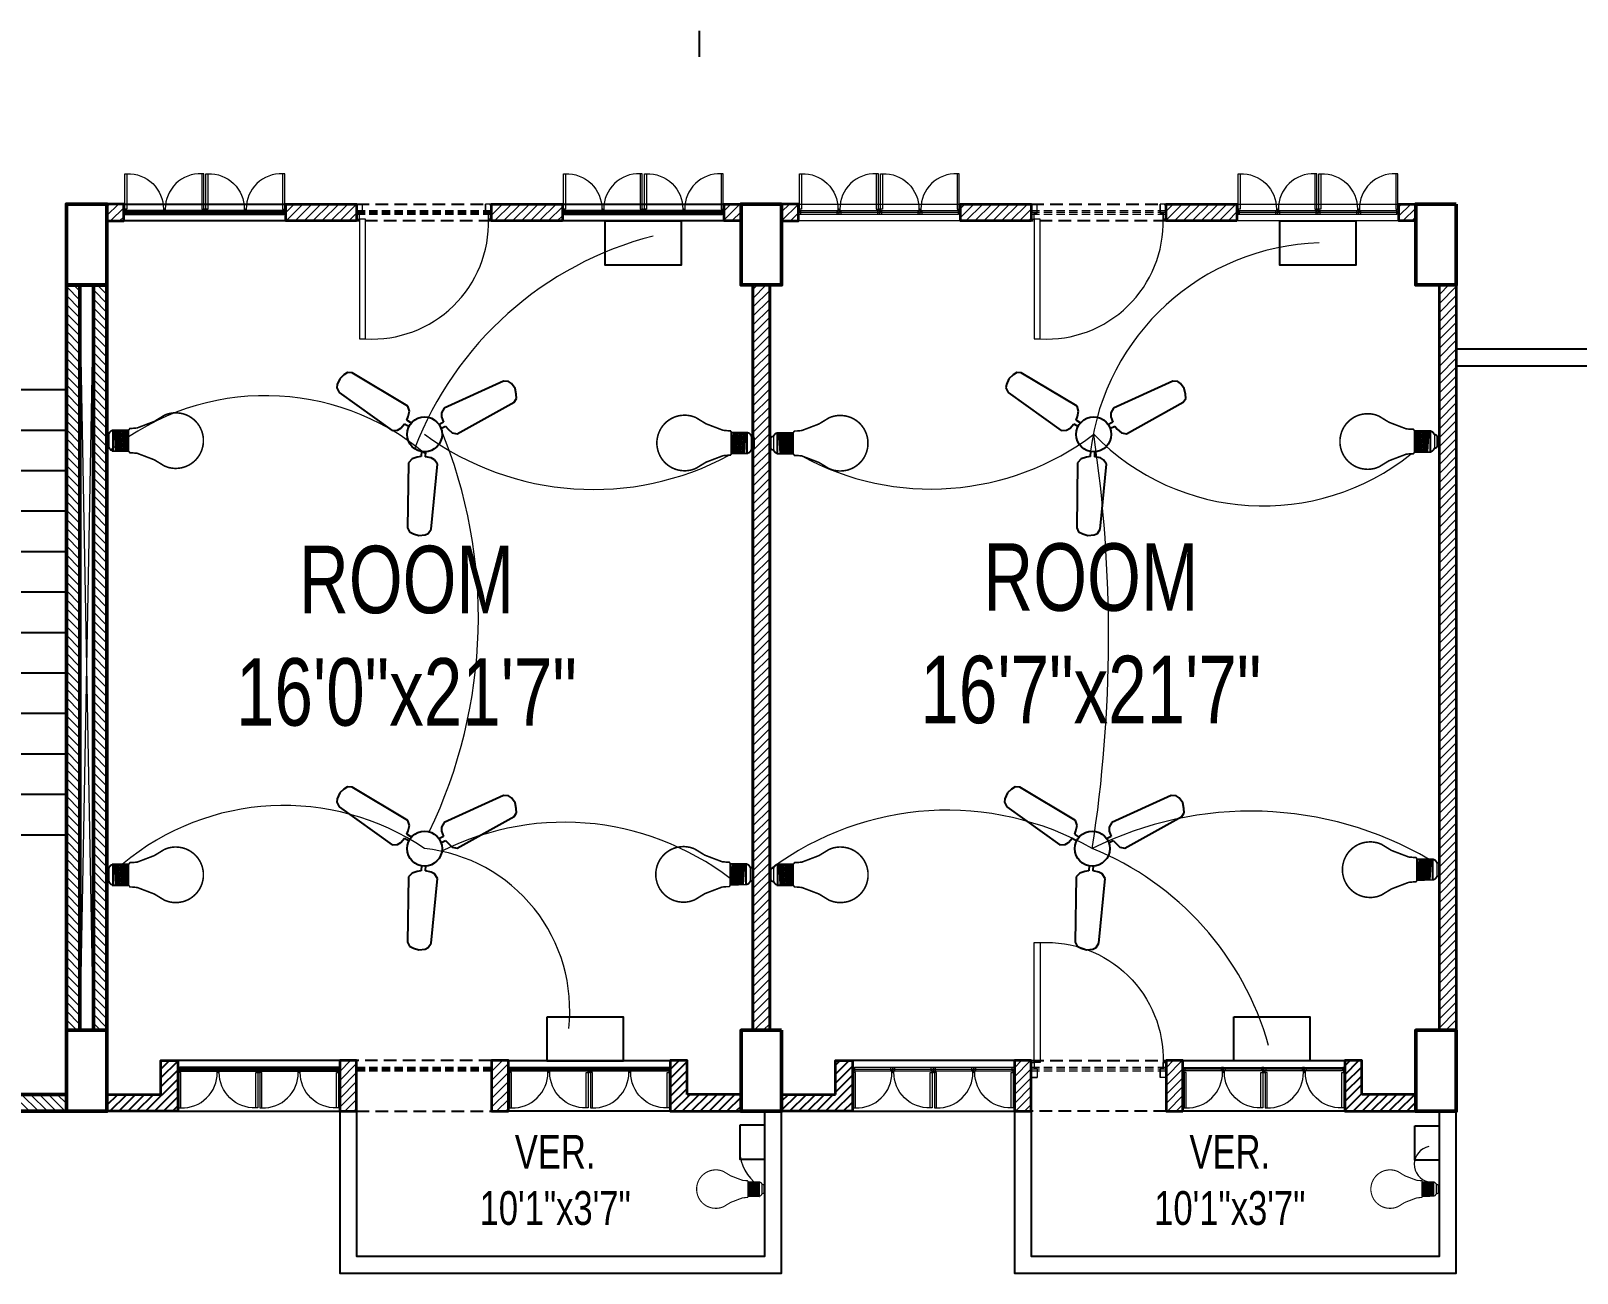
# Model space of a CAD drawing. Header units: inches. Extents: x -20263 to 10253, y -4567 to 3195.
# Drawn here: x -3062.3 to -2604, y -1564.6 to -1196.3 of the extents above; entities that cross this region are included whole.
import ezdxf

# ---------------------------------------------------------------- set-up
doc = ezdxf.new("R2010")
doc.units = ezdxf.units.IN
doc.header["$MEASUREMENT"] = 0
doc.linetypes.add('DASHED2', pattern=[0.375, 0.25, -0.125])
for name, color, linetype, lineweight in [('A-TEXT', 7, 'Continuous', 5), ('ar-DOOR-WOOD', 44, 'Continuous', 0), ('e conduit 2', 210, 'Continuous', 5), ('illustr-TOILET FIXTURE', 171, 'Continuous', 0), ('Main Wall', 250, 'Continuous', 13), ('window', 160, 'Continuous', 9)]:
    doc.layers.add(name, color=color, linetype=linetype, lineweight=lineweight)
doc.layers.add('BOX', color=7, linetype='Continuous')
doc.layers.add('hatch brick', color=32, linetype='Continuous', lineweight=0, transparency=0.4)
doc.styles.add('SIMPLE', font='romantic.ttf')
pattern_1 = [(45, (-57374.9361, -20204.5509), (-1.325825215, 1.325825215), [])]
pattern_2 = [(45, (-57443.9361, -20206.5509), (-1.325825215, 1.325825215), [])]
pattern_3 = [(45, (-57458.4361, -20206.5509), (-1.325825215, 1.325825215), [])]
pattern_4 = [(45, (-57442.7249, -20206.5509), (-1.325825215, 1.325825215), [])]
pattern_5 = [(45, (-57448.9361, -20458.5509), (-1.325825215, 1.325825215), [])]
pattern_6 = [(45, (-57329.9361, -20204.5509), (-1.325825215, 1.325825215), [])]

# ---------------------------------------------------------------- blocks, each defined once
blk = doc.blocks.new('DOOR_45')
at = {"layer": 'ar-DOOR-WOOD'}
for p, q in [((-11008.75, 15426.44), (-11008.75, 15424.44)), ((-10968.75, 15426.44), (-11008.75, 15426.44)), ((-11008.75, 15424.44), (-10968.75, 15424.44)), ((-10968.75, 15427.44), (-10963.75, 15427.44)), ((-10968.75, 15427.44), (-10968.75, 15426.44)), ((-10968.75, 15424.44), (-10968.75, 15426.44)), ((-10968.75, 15426.44), (-10966.75, 15426.44)), ((-10966.75, 15426.44), (-10966.75, 15425.44)), ((-10966.75, 15425.44), (-10963.75, 15425.44)), ((-10963.75, 15427.44), (-10963.75, 15425.44)), ((-10968.75, 15382.44), (-10968.75, 15383.44)), ((-10968.75, 15383.44), (-10966.75, 15383.44)), ((-10966.75, 15384.44), (-10963.75, 15384.44)), ((-10966.75, 15383.44), (-10966.75, 15384.44)), ((-10963.75, 15382.44), (-10963.75, 15384.44)), ((-10968.75, 15382.44), (-10963.75, 15382.44))]:
    blk.add_line(p, q, dxfattribs=at)
for points in [[(-10968.75, 15426.44), (-11008.75, 15426.44), (-11008.75, 15424.44), (-10968.75, 15424.44)], [(-10963.75, 15427.44), (-10968.75, 15427.44), (-10968.75, 15426.44), (-10966.75, 15426.44), (-10966.75, 15425.44), (-10963.75, 15425.44)], [(-10968.75, 15383.44), (-10968.75, 15382.44), (-10963.75, 15382.44), (-10963.75, 15384.44), (-10966.75, 15384.44), (-10966.75, 15383.44)]]:
    blk.add_lwpolyline(points, close=True, dxfattribs=at)
blk.add_arc((-10969.89, 15422.35), 38.92, 176.9083, 271.677, dxfattribs=at)
blk = doc.blocks.new('T-FIX-027')
at = {"layer": 'illustr-TOILET FIXTURE'}
for p, q in [((-11843.84, 14568.89), (-11843.84, 14557.43)), ((-11843.84, 14568.89), (-11843.84, 14557.43)), ((-11843.84, 14568.89), (-11819.84, 14568.89)), ((-11843.84, 14568.89), (-11819.84, 14568.89)), ((-11819.84, 14568.89), (-11819.84, 14557.43)), ((-11819.84, 14568.89), (-11819.84, 14557.43))]:
    blk.add_line(p, q, dxfattribs=at)
for centre, radius in [((-11831.91, 14568.32), 0.508), ((-11831.91, 14568.32), 0.508), ((-11831.91, 14563.34), 0.762), ((-11831.91, 14563.34), 0.762)]:
    blk.add_circle(centre, radius, dxfattribs=at)
blk.add_ellipse((-11831.84, 14559.64), major_axis=(-10.93, 0), ratio=0.480383, dxfattribs=at)
blk.add_ellipse((-11831.84, 14559.64), major_axis=(-10.93, 0), ratio=0.480383, dxfattribs=at)
blk.add_ellipse((-11831.84, 14558.89), major_axis=(-12.37, 0), ratio=0.48498, start_param=6.528919, end_param=9.179045, dxfattribs=at)
blk.add_ellipse((-11831.84, 14558.89), major_axis=(-12.37, 0), ratio=0.48498, start_param=6.528919, end_param=9.179045, dxfattribs=at)
blk = doc.blocks.new('stair final')
for points in [[(82, 124), (82, -90), (-70, -90), (-70, 124)], [(-37.5, 124), (-37.5, -49), (49.5, -49), (49.5, 122.75)], [(17, 100), (49.5, 124), (82, 100)], [(24.2, 100), (49.5, 124)], [(49.5, 124), (75, 100)], [(82, -8), (82, -90)]]:
    blk.add_lwpolyline(points)
blk.add_lwpolyline([(-5, 126), (17, 126), (17, -10), (-5, -10)], close=True)
blk.add_circle((-37.5, 124), 2.49)
at = {"layer": 'BOX', "ltscale": 2000}
for p, q in [((-5, 124), (-70, 124)), ((-5, 112), (-70, 112)), ((-5, 100), (-70, 100)), ((-5, 88), (-70, 88)), ((-5, 76), (-70, 76)), ((-5, 64), (-70, 64)), ((-5, 52), (-70, 52)), ((-5, 40), (-70, 40)), ((-5, 28), (-70, 28)), ((-5, 16), (-70, 16)), ((-5, 4), (-70, 4)), ((-5, -8), (-70, -8)), ((0, -8), (-3, -8)), ((15, -8), (12, -8))]:
    blk.add_line(p, q, dxfattribs=at)
at = {"layer": 'BOX', "linetype": 'DASHED2', "ltscale": 20}
for p, q in [((82, 124), (17, 124)), ((82, 112), (17, 112)), ((82, 100), (17, 100)), ((82, 88), (17, 88)), ((82, 76), (17, 76)), ((82, 64), (17, 64)), ((82, 52), (17, 52)), ((82, 40), (17, 40)), ((82, 28), (17, 28)), ((82, 16), (17, 16)), ((82, 4), (17, 4)), ((82, -8), (17, -8))]:
    blk.add_line(p, q, dxfattribs=at)
at = {"layer": 'BOX', "ltscale": 2000}
for points in [[(17, 124), (17, -10), (-5, -10), (-5, 124)], [(-3, 124), (15, 124)]]:
    blk.add_lwpolyline(points, dxfattribs=at)
blk.add_lwpolyline([(15, 124), (15, -8), (-3, -8), (-3, 124)], close=True, dxfattribs=at)
blk = doc.blocks.new('wc')
at = {"linetype": 'Continuous'}
for p, q in [((17795.02, 10409.39), (17795.02, 10412.39)), ((17796.16, 10413.89), (17808.33, 10413.89)), ((17809.55, 10412.39), (17809.55, 10409.39)), ((17808.24, 10407.89), (17796.16, 10407.89)), ((17806.43, 10407.89), (17798.79, 10407.89)), ((17795.14, 10404.89), (17795.14, 10395.33)), ((17809.43, 10395.33), (17809.43, 10404.89)), ((17802.29, 10388.83), (17802.29, 10388.83))]:
    blk.add_line(p, q, dxfattribs=at)
for centre, radius, start, end in [((17796.22, 10412.67), 1.22, 92.839, 193.0763), ((17808.28, 10412.6), 1.29, 350.3937, 88.0376), ((17796.22, 10409.11), 1.22, 166.9235, 267.161), ((17798.7, 10404.28), 3.61, 88.6213, 170.3077), ((17806.43, 10404.89), 3, 0, 90), ((17808.21, 10409.24), 1.35, 271.2066, 6.2687), ((17802.2, 10395.91), 7.08, 184.6705, 270.7333), ((17802.38, 10395.91), 7.08, 269.2667, 355.3295)]:
    blk.add_arc(centre, radius, start, end, dxfattribs=at)
blk = doc.blocks.new('nap')
at = {"linetype": 'Continuous'}
for p, q in [((17810.88, 10410.98), (17810.88, 10413.6)), ((17810.88, 10413.6), (17817, 10413.6)), ((17811.65, 10410.98), (17810.88, 10410.98)), ((17811.65, 10410.19), (17811.65, 10411.93)), ((17812.15, 10412.43), (17815.76, 10412.43)), ((17816.26, 10411.93), (17816.26, 10410.19)), ((17817, 10410.98), (17816.26, 10410.98)), ((17817, 10413.6), (17817, 10410.98)), ((17815.76, 10409.69), (17812.15, 10409.69))]:
    blk.add_line(p, q, dxfattribs=at)
for centre, start, end in [((17812.15, 10411.93), 90, 180), ((17812.15, 10410.19), 180, 270), ((17815.76, 10411.93), 0, 90), ((17815.76, 10410.19), 270, 0)]:
    blk.add_arc(centre, 0.5, start, end, dxfattribs=at)
blk = doc.blocks.new('toilet stair block final')
h = blk.add_hatch()
h.set_pattern_fill('ANSI31', color=256, scale=15)
h.set_pattern_definition([(45, (1.7069, -4.6996), (-1.325825, 1.325825), [])])
h.paths.add_polyline_path([(145.14, -46.57), (150.14, -44.75), (150.14, -64.82), (145.14, -64.82)])
at = {"layer": 'hatch brick'}
h = blk.add_hatch(dxfattribs=at)
h.set_pattern_fill('ANSI31', color=256, scale=15)
h.paths.add_polyline_path([(85.96, 283.35), (116.45, 199.41), (121.15, 201.12), (90.63, 285.05)])
h = blk.add_hatch(dxfattribs=at)
h.set_pattern_fill('ANSI31', color=256, scale=15)
edge = h.paths.add_edge_path()
edge.add_line((67.04, 218.27), (65.33, 222.97))
edge.add_line((65.33, 222.97), (0, 199.18))
edge.add_line((0, 199.18), (0, 180.18))
edge.add_line((0, 180.18), (-57, 180.18))
edge.add_line((-57, 180.18), (-57, 175.18))
edge.add_line((-57, 175.18), (5, 175.18))
edge.add_line((5, 175.18), (5, 195.68))
edge.add_line((5, 195.68), (67.04, 218.27))
h = blk.add_hatch(dxfattribs=at)
h.set_pattern_fill('ANSI31', color=256, scale=15)
h.paths.add_polyline_path([(-233, 175.18), (-233, -45.82), (-229, -45.82), (-229, 175.18)])
h = blk.add_hatch(dxfattribs=at)
h.set_pattern_fill('ANSI31', color=256, scale=15)
h.set_pattern_definition([(45, (7, 0), (-1.325825, 1.325825), [])])
h.paths.add_polyline_path([(-225, 175.18), (-225, -45.82), (-221, -45.82), (-221, 175.18)])
h = blk.add_hatch(dxfattribs=at)
h.set_pattern_fill('ANSI31', color=256, scale=15)
h.set_pattern_definition([(45, (164, 0), (-1.325825, 1.325825), [])])
h.paths.add_polyline_path([(-69, 175.18), (-69, -45.82), (-65, -45.82), (-65, 175.18)])
h = blk.add_hatch(dxfattribs=at)
h.set_pattern_fill('ANSI31', color=256, scale=15)
h.paths.add_polyline_path([(-61, 175.18), (-61, -45.82), (-57, -45.82), (-57, 175.18)])
h = blk.add_hatch(dxfattribs=at)
h.set_pattern_fill('ANSI31', color=256, scale=15)
h.set_pattern_definition([(45, (-1.4041, 77.1201), (-1.325825, 1.325825), [])])
h.paths.add_polyline_path([(131.46, 158.06), (72.72, 136.72), (71.01, 141.42), (129.75, 162.76)])
h = blk.add_hatch(dxfattribs=at)
h.set_pattern_fill('ANSI31', color=256, scale=15)
edge = h.paths.add_edge_path()
edge.add_line((28.72, 126.06), (33.42, 127.77))
edge.add_line((33.42, 127.77), (70.4, 25.94))
edge.add_line((70.4, 25.94), (70.4, -69.82))
edge.add_line((70.4, -69.82), (65.4, -69.82))
edge.add_line((65.4, -69.82), (65.4, 25.06))
edge.add_line((65.4, 25.06), (28.72, 126.06))
h = blk.add_hatch(dxfattribs=at)
h.set_pattern_fill('ANSI31', color=256, scale=15)
h.set_pattern_definition([(45, (-1.0627, 76.1802), (-1.325825, 1.325825), [])])
edge = h.paths.add_edge_path()
edge.add_line((94.28, 93.48), (88.13, 110.4))
edge.add_line((88.13, 110.4), (92.83, 112.11))
edge.add_line((92.83, 112.11), (97.27, 99.88))
edge.add_line((97.27, 99.88), (146.14, 117.64))
edge.add_line((146.14, 117.64), (147.85, 112.94))
edge.add_line((147.85, 112.94), (94.28, 93.48))
h = blk.add_hatch(dxfattribs=at)
h.set_pattern_fill('ANSI31', color=256, scale=15)
h.set_pattern_definition([(45, (-56625.152, -18759.7349), (-1.325825215, 1.325825215), [])])
edge = h.paths.add_edge_path()
edge.add_line((157.41, 86.62), (162.11, 88.33))
edge.add_line((162.11, 88.33), (168.94, 69.53))
edge.add_line((168.94, 69.53), (164.23, 67.82))
edge.add_line((164.23, 67.82), (157.4, 86.62))
h = blk.add_hatch(dxfattribs=at)
h.set_pattern_fill('ANSI31', color=256, scale=15)
h.paths.add_polyline_path([(0, 80), (0, 75), (-57, 75), (-57, 80)])
h = blk.add_hatch(dxfattribs=at)
h.set_pattern_fill('ANSI31', color=256, scale=15)
h.set_pattern_definition([(45, (15.3236, 31.0638), (-1.325825, 1.325825), [])])
edge = h.paths.add_edge_path()
edge.add_line((110.66, 48.37), (104.52, 65.29))
edge.add_line((104.52, 65.29), (109.22, 66.99))
edge.add_line((109.22, 66.99), (113.66, 54.77))
edge.add_line((113.66, 54.77), (162.52, 72.52))
edge.add_line((162.52, 72.52), (164.23, 67.82))
edge.add_line((164.23, 67.82), (110.66, 48.37))
h = blk.add_hatch(dxfattribs=at)
h.set_pattern_fill('ANSI31', color=256, scale=15)
h.paths.add_polyline_path([(0, 28), (-57, 28), (-57, 33), (-5, 33), (-5, 45), (0, 45), (0, 33), (17.4, 33), (17.4, 28)])
h = blk.add_hatch(dxfattribs=at)
h.set_pattern_fill('ANSI31', color=256, scale=15)
h.paths.add_polyline_path([(-45, -64.82), (-40, -64.82), (-40, 28), (-45, 28)])
h = blk.add_hatch(dxfattribs=at)
h.set_pattern_fill('ANSI31', color=256, scale=15)
h.set_pattern_definition([(45, (15.3236, 31.0638), (-1.325825, 1.325825), [])])
h.paths.add_polyline_path([(125.34, 7.95), (120.9, 20.17), (125.6, 21.88), (130.04, 9.66), (178.91, 27.41), (180.62, 22.71), (127.05, 3.25)])
h = blk.add_hatch(dxfattribs=at)
h.set_pattern_fill('ANSI31', color=256, scale=15)
h.set_pattern_definition([(45, (17.4023, 0), (-1.325825, 1.325825), [])])
h.paths.add_polyline_path([(-40, -14), (12.4, -14), (12.4, -2), (17.4, -2), (17.4, -19), (-40, -19)])
h = blk.add_hatch(dxfattribs=at)
h.set_pattern_fill('ANSI31', color=256, scale=15)
h.set_pattern_definition([(45, (33.4168, -18.7522), (-1.325825, 1.325825), [])])
h.paths.add_polyline_path([(143.44, -41.87), (137.29, -24.95), (141.99, -23.24), (148.14, -40.16), (197.01, -22.41), (198.72, -27.11), (145.14, -46.57)])
h = blk.add_hatch(dxfattribs=at)
h.set_pattern_fill('ANSI31', color=256, scale=15)
h.paths.add_polyline_path([(201.71, -20.7), (197.01, -22.41), (205.51, -45.81), (210.21, -44.1)])
h = blk.add_hatch(dxfattribs=at)
h.set_pattern_fill('ANSI31', color=256, scale=15)
h.paths.add_polyline_path([(12.4, -64.82), (0, -64.82), (-57, -64.82), (-57, -69.82), (17.4, -69.82), (17.4, -49), (12.4, -49)])
h = blk.add_hatch(dxfattribs=at)
h.set_pattern_fill('ANSI31', color=256, scale=15)
h.paths.add_polyline_path([(-193, -64.82), (-193, -54.82), (-198, -54.82), (-198, -64.82), (-221, -64.82), (-221, -69.82), (-193, -69.82)])
h = blk.add_hatch(dxfattribs=at)
h.set_pattern_fill('ANSI31', color=256, scale=15)
h.paths.add_polyline_path([(-97, -64.82), (-97, -69.82), (-69, -69.82), (-69, -64.82), (-92, -64.82), (-92, -54.82), (-97, -54.82)])
h = blk.add_hatch(dxfattribs=at)
h.set_pattern_fill('ANSI31', color=256, scale=15)
h.paths.add_polyline_path([(118.4, -54.82), (123.4, -54.82), (123.4, -64.82), (207.11, -64.82), (208.92, -69.82), (118.4, -69.82)])
for points in [[(-62, 367), (-62, 362), (57.4, 362), (85.96, 283.35)], [(90.63, 285.05), (60.9, 367), (-57, 367)], [(-229, 175.18), (-225, -45.82)], [(-229, -45.82), (-225, 175.18)], [(-65, -45.82), (-61, 175.18)], [(-65, 175.18), (-61, -45.82)], [(-57, 28), (-45, -64.82)], [(-57, -64.82), (-45, 28)], [(150.14, -64.82), (198.72, -27.11)], [(150.14, -44.75), (207.11, -64.82)]]:
    blk.add_lwpolyline(points)
at = {"color": 0, "lineweight": 50}
for points in [[(85.96, 283.35), (116.45, 199.41), (121.15, 201.12), (90.63, 285.05), (85.96, 283.35)], [(67.04, 218.27), (65.33, 222.97), (0, 199.18), (0, 180.18), (-57, 180.18), (-57, 175.18), (5, 175.18), (5, 195.68), (67.04, 218.27)], [(124.63, 176.85), (197.01, -22.41), (201.71, -20.7), (129.33, 178.56)], [(28.72, 126.06), (33.42, 127.77), (70.4, 25.94), (70.4, -69.82), (65.4, -69.82), (65.4, 25.06), (28.72, 126.06)], [(94.28, 93.48), (88.13, 110.4), (92.83, 112.11), (97.27, 99.88), (146.14, 117.64), (147.85, 112.94), (94.28, 93.48), (94.28, 93.48)], [(157.41, 86.62), (162.11, 88.33), (168.94, 69.53), (164.23, 67.82), (157.4, 86.62)], [(0, 80), (0, 75), (-57, 75), (-57, 80), (0, 80)], [(110.66, 48.37), (104.52, 65.29), (109.22, 66.99), (113.66, 54.77), (162.52, 72.52), (164.23, 67.82), (110.66, 48.37), (110.66, 48.37)], [(0, 28), (-57, 28), (-57, 33), (-5, 33), (-5, 45), (0, 45), (0, 33), (17.4, 33), (17.4, 28), (0, 28)], [(125.34, 7.95), (120.9, 20.17), (125.6, 21.88), (130.04, 9.66), (178.91, 27.41), (180.62, 22.71), (127.05, 3.25), (125.34, 7.95)], [(143.44, -41.87), (137.29, -24.95), (141.99, -23.24), (148.14, -40.16), (197.01, -22.41), (198.72, -27.11), (145.14, -46.57), (143.44, -41.87)], [(12.4, -64.82), (0, -64.82), (0, -64.82), (-57, -64.82), (-57, -69.82), (17.4, -69.82), (17.4, -69.82), (17.4, -49), (12.4, -49), (12.4, -64.82)]]:
    blk.add_lwpolyline(points, dxfattribs=at)
at = {"color": 1, "lineweight": 50}
blk.add_lwpolyline([(-57, 175.18), (-69, 175.18), (-69, 199.18), (-57, 199.18), (-57, 175.18)], dxfattribs=at)
for points in [[(129.33, 178.56), (121.14, 201.12), (111.74, 197.7), (119.93, 175.15)], [(218.32, -66.4), (210.21, -44.07), (200.81, -47.49), (208.92, -69.82)]]:
    blk.add_lwpolyline(points, close=True, dxfattribs=at)
at = {"color": 0, "lineweight": 50}
for points in [[(-61, 175.18), (-61, -45.82), (-57, -45.82), (-57, 175.18)], [(131.46, 158.06), (72.72, 136.72), (71.01, 141.42), (129.75, 162.76)], [(147.85, 112.94), (94.28, 93.48), (92.57, 98.18), (146.14, 117.64)], [(-45, -64.82), (-40, -64.82), (-40, 28), (-45, 28)], [(-40, -14), (12.4, -14), (12.4, -2), (17.4, -2), (17.4, -19), (-40, -19)], [(201.71, -20.7), (197.01, -22.41), (205.51, -45.81), (210.21, -44.1)], [(145.14, -46.57), (150.14, -44.75), (150.14, -64.82), (145.14, -64.82)], [(-193, -64.82), (-193, -54.82), (-198, -54.82), (-198, -64.82), (-221, -64.82), (-221, -69.82), (-193, -69.82)], [(-97, -64.82), (-97, -69.82), (-69, -69.82), (-69, -64.82), (-92, -64.82), (-92, -54.82), (-97, -54.82)], [(118.4, -54.82), (118.4, -54.82), (123.4, -54.82), (123.4, -64.82), (207.11, -64.82), (208.92, -69.82), (118.4, -69.82)]]:
    blk.add_lwpolyline(points, close=True, dxfattribs=at)
blk.add_lwpolyline([(-193, -69.82), (-97, -69.82), (-97, -54.82), (-193, -54.82)], close=True)
at = {"layer": 'BOX', "ltscale": 2000}
for p, q in [((0, 199.18), (-57, 199.18)), ((-57, 175.18), (-57, 80.18)), ((-35, 175.18), (-35, 80.18))]:
    blk.add_line(p, q, dxfattribs=at)
for points in [[(65.4, -69.82), (17.4, -69.82), (17.4, -54.82), (65.4, -54.82)], [(118.4, -69.82), (70.4, -69.82), (70.4, -54.82), (118.4, -54.82)]]:
    blk.add_lwpolyline(points, close=True, dxfattribs=at)
at = {"layer": 'Main Wall', "color": 1, "lineweight": 50}
for points in [[(-233, 175.18), (-221, 175.18), (-221, 199.18), (-233, 199.18), (-233, 175.18)], [(-233, -69.82), (-221, -69.82), (-221, -45.82), (-233, -45.82), (-233, -69.82)], [(-69, -69.82), (-57, -69.82), (-57, -45.82), (-69, -45.82), (-69, -69.82)]]:
    blk.add_lwpolyline(points, dxfattribs=at)
at = {"layer": 'Main Wall', "color": 0, "lineweight": 50}
for points in [[(-233, 175.18), (-233, -45.82), (-229, -45.82), (-229, 175.18)], [(-225, 175.18), (-225, -45.82), (-221, -45.82), (-221, 175.18)], [(-69, 175.18), (-69, -45.82), (-65, -45.82), (-65, 175.18)]]:
    blk.add_lwpolyline(points, close=True, dxfattribs=at)
at = {"layer": 'window', "ltscale": 2000}
for points in [[(158.82, 87.14), (126.05, 177.37)], [(159.76, 87.48), (126.98, 177.71)], [(160.7, 87.82), (127.92, 178.05)], [(200.3, -21.21), (167.53, 69.02)], [(198.42, -21.9), (165.65, 68.34)], [(199.36, -21.55), (166.59, 68.68)]]:
    blk.add_lwpolyline(points, dxfattribs=at)
at = {"extrusion": (0, 0, -1)}
for p, xscale, yscale, zscale, rotation in [((16117.31, 4701.45), 0.8888892124533201, 0.8888892124533201, -0.8888892124533201, 69.99006771556789), ((3281.08, -12023.71), 0.6666666666666669, 0.6666666666666669, -0.6666666666666669, 340.0389565718659), ((3264.7, -12068.82), 0.6666666666666669, 0.6666666666666669, -0.6666666666666669, 340.0389565718659), ((3248.31, -12113.94), 0.6666666666666669, 0.6666666666666669, -0.6666666666666669, 340.0389565718659), ((3231.93, -12159.05), 0.6666666666666669, 0.6666666666666669, -0.6666666666666669, 340.0389565718659)]:
    blk.add_blockref('DOOR_45', p, dxfattribs=dict(at, xscale=xscale, yscale=yscale, zscale=zscale, rotation=rotation))
blk.add_blockref('stair final', (-151, 20.18))
at = {"extrusion": (0, 0, -1), "zscale": -1, "rotation": 160.0389565718658}
for name, p in [('wc', (20158.79, 3822.37)), ('nap', (20157.38, 3822.57)), ('wc', (20142.41, 3777.25)), ('nap', (20141, 3777.46)), ('wc', (20126.36, 3733.08)), ('nap', (20124.95, 3733.28)), ('wc', (20108.27, 3683.26)), ('nap', (20106.86, 3683.46))]:
    blk.add_blockref(name, p, dxfattribs=at)
at = {"xscale": 0.666666606798147, "yscale": 0.666666606798147, "zscale": 0.666666606798147}
for p in [(7309.17, -10209.96), (7326.57, -10256.96), (7326.57, -10303.96)]:
    blk.add_blockref('DOOR_45', p, dxfattribs=at)
at = {"layer": 'illustr-TOILET FIXTURE', "extrusion": (0, 0, -1), "zscale": -1, "rotation": 270}
for p in [(-14516.54, -11677.4), (-14516.54, -11705.92), (-14516.54, -11734.81)]:
    blk.add_blockref('T-FIX-027', p, dxfattribs=at)
at = {"layer": 'Main Wall', "xscale": 0.888888888888914, "yscale": 0.888888888888914, "zscale": 0.888888888888914, "rotation": 109.9621850072985}
blk.add_blockref('DOOR_45', (9595.65, 13969.5), dxfattribs=at)
blk = doc.blocks.new('DOOR_40')
at = {"layer": 'ar-DOOR-WOOD'}
for p, q in [((-11029.1, 15421.4), (-11064.1, 15421.4)), ((-11064.1, 15421.4), (-11064.1, 15419.4)), ((-11064.1, 15419.4), (-11029.1, 15419.4)), ((-11029.1, 15422.4), (-11024.1, 15422.4)), ((-11029.1, 15422.4), (-11029.1, 15421.4)), ((-11029.1, 15419.4), (-11029.1, 15421.4)), ((-11029.1, 15421.4), (-11027.1, 15421.4)), ((-11027.1, 15421.4), (-11027.1, 15420.4)), ((-11027.1, 15420.4), (-11024.1, 15420.4)), ((-11024.1, 15422.4), (-11024.1, 15420.4)), ((-11029.1, 15383.4), (-11027.1, 15383.4)), ((-11029.1, 15382.4), (-11029.1, 15383.4)), ((-11029.1, 15382.4), (-11024.1, 15382.4)), ((-11027.1, 15383.4), (-11027.1, 15384.4)), ((-11027.1, 15384.4), (-11024.1, 15384.4)), ((-11024.1, 15382.4), (-11024.1, 15384.4))]:
    blk.add_line(p, q, dxfattribs=at)
blk.add_arc((-11029.4, 15418.2), 34.8, 178.03, 270.3561, dxfattribs=at)
blk = doc.blocks.new('LED')
for p, q in [((-11.6, -7.7), (11.7, -7.7)), ((-11.6, -11), (11.7, -9.6)), ((-11.6, -13.3), (11.7, -11.8)), ((-11.5, -15.5), (11.8, -14.1)), ((-11.3, -17.8), (11.9, -16.3)), ((-12.1, -25.6), (11.9, -25.6)), ((-11.2, -20), (12.1, -18.6)), ((-11.2, -22.2), (12.1, -20.8)), ((-11.2, -24.5), (12.1, -23.1))]:
    blk.add_line(p, q)
at = {"lineweight": 9}
blk.add_line((7.8, -3.1), (-7.8, -3.1), dxfattribs=at)
for points, const_width in [([(5.3, 0), (5.4, 0), (5.7, 0), (6.1, -0.1), (6.6, -0.3), (7, -0.6), (7.2, -0.9), (7.4, -1.2), (7.5, -1.5), (7.7, -2), (7.7, -2.5), (7.8, -3.1), (7.7, -2.5), (7.7, -2), (7.5, -1.5), (7.4, -1.2), (7.2, -0.9), (7, -0.6), (6.6, -0.3), (6.1, -0.1), (5.7, 0), (5.4, 0), (5.3, 0), (-5.3, 0), (-5.4, 0), (-5.5, 0), (-5.8, 0), (-6.1, -0.1), (-6.4, -0.2), (-6.7, -0.5), (-7, -0.7), (-7.3, -1.1), (-7.6, -1.7), (-7.7, -2.3), (-7.8, -3.1), (-7.8, -3.1), (-7.9, -3.2), (-8.1, -3.2), (-8.3, -3.3), (-8.9, -3.6), (-9.6, -4.1), (-10.3, -4.7), (-11, -5.4), (-11.2, -5.9), (-11.4, -6.4), (-11.6, -7), (-11.6, -7.7), (-12.2, -7.7), (-12.1, -26)], 2), ([(-5.3, 0), (-5.4, 0), (-5.5, 0), (-5.8, 0), (-6.1, -0.1), (-6.4, -0.2), (-6.7, -0.5), (-7, -0.7), (-7.3, -1.1), (-7.6, -1.7), (-7.7, -2.3), (-7.8, -3.1)], 1), ([(11.9, -26.1), (11.9, -7.7), (11.7, -7.7), (11.6, -7), (11.4, -6.4), (11.2, -5.9), (11, -5.4), (10.3, -4.7), (9.6, -4.1), (8.9, -3.6), (8.3, -3.3), (7.9, -3.2), (7.8, -3.1), (7.8, -3.1)], 2), ([(-0.1, -111.1), (-0.2, -111.1), (-1, -111.1), (-1.8, -111.1), (-2.6, -111.1), (-3.4, -111), (-4.2, -110.9), (-5, -110.8), (-5.8, -110.6), (-6.6, -110.5), (-7.4, -110.3), (-8.1, -110.1), (-8.9, -109.9), (-9.6, -109.7), (-10.4, -109.5), (-11.1, -109.2), (-11.8, -108.9), (-12.5, -108.7), (-13.2, -108.3), (-13.9, -108), (-14.6, -107.7), (-15.3, -107.3), (-16, -106.9), (-16.6, -106.6), (-17.3, -106.2), (-17.9, -105.7), (-18.5, -105.3), (-19.2, -104.8), (-19.8, -104.4), (-20.4, -103.9), (-20.9, -103.4), (-21.5, -102.9), (-22.1, -102.4), (-22.6, -101.9), (-23.1, -101.3), (-23.7, -100.8), (-24.2, -100.2), (-24.6, -99.6), (-25.1, -99), (-25.6, -98.4), (-26, -97.8), (-26.5, -97.2), (-26.9, -96.5), (-27.3, -95.9), (-27.7, -95.2), (-28.1, -94.6), (-28.4, -93.9), (-28.8, -93.2), (-29.1, -92.5), (-29.4, -91.8), (-29.7, -91.1), (-30, -90.4), (-30.2, -89.6), (-30.5, -88.9), (-30.7, -88.1), (-30.9, -87.4), (-31.1, -86.6), (-31.2, -85.9), (-31.4, -85.1), (-31.5, -84.3), (-31.6, -83.5), (-31.7, -82.7), (-31.8, -81.9), (-31.8, -81.1), (-31.9, -80.3), (-31.9, -79.5), (-31.9, -78.2), (-31.8, -77), (-31.7, -75.8), (-31.5, -74.6), (-31.3, -73.4), (-31.1, -72.2), (-30.8, -71.1), (-30.4, -69.9), (-30, -68.8), (-29.6, -67.7), (-29.2, -66.6), (-22.1, -55), (-14.6, -35.3), (-14.1, -29.7), (-14.1, -27.1), (-12.1, -25.6)], 1.8), ([(-0.1, -111.1), (0, -111.1), (0.8, -111.1), (1.6, -111.1), (2.5, -111.1), (3.3, -111), (4, -110.9), (4.8, -110.8), (5.6, -110.6), (6.4, -110.5), (7.2, -110.3), (7.9, -110.1), (8.7, -109.9), (9.4, -109.7), (10.2, -109.5), (10.9, -109.2), (11.6, -108.9), (12.3, -108.7), (13, -108.3), (13.7, -108), (14.4, -107.7), (15.1, -107.3), (15.8, -106.9), (16.4, -106.6), (17.1, -106.2), (17.7, -105.7), (18.3, -105.3), (19, -104.8), (19.6, -104.4), (20.2, -103.9), (20.7, -103.4), (21.3, -102.9), (21.9, -102.4), (22.4, -101.9), (22.9, -101.3), (23.5, -100.8), (24, -100.2), (24.5, -99.6), (24.9, -99), (25.4, -98.4), (25.8, -97.8), (26.3, -97.2), (26.7, -96.5), (27.1, -95.9), (27.5, -95.2), (27.9, -94.6), (28.2, -93.9), (28.6, -93.2), (28.9, -92.5), (29.2, -91.8), (29.5, -91.1), (29.8, -90.4), (30, -89.6), (30.3, -88.9), (30.5, -88.1), (30.7, -87.4), (30.9, -86.6), (31, -85.9), (31.2, -85.1), (31.3, -84.3), (31.4, -83.5), (31.5, -82.7), (31.6, -81.9), (31.6, -81.1), (31.7, -80.3), (31.7, -79.5), (31.7, -78.2), (31.6, -77), (31.5, -75.8), (31.3, -74.6), (31.1, -73.4), (30.9, -72.2), (30.6, -71.1), (30.2, -69.9), (29.9, -68.8), (29.4, -67.7), (29, -66.6), (21.9, -55), (14.4, -35.3), (13.9, -29.7), (13.9, -27.1), (11.9, -25.6)], 1.8)]:
    blk.add_lwpolyline(points, dxfattribs=dict(const_width=const_width))
at = {"color": 7, "lineweight": 20}
blk.add_open_spline([(-9.8, -25.6), (-9.8, -25.6), (9.4, -25.6), (9.4, -25.6)], degree=3, dxfattribs=at)
blk = doc.blocks.new('6')
at = {"color": 7}
for p, q in [((3268, -2243), (3260, -2275)), ((3260, -2275), (3351, -2687)), ((3285, -2228), (3268, -2243)), ((3322, -2211), (3285, -2228)), ((3359, -2211), (3322, -2211)), ((3387, -2215), (3359, -2211)), ((3407, -2236), (3387, -2215)), ((3533, -2638), (3407, -2236)), ((3351, -2687), (3378, -2709)), ((3468, -2701), (3489, -2690)), ((3477, -2735), (3468, -2701)), ((3489, -2690), (3518, -2669)), ((3518, -2669), (3533, -2638)), ((3378, -2709), (3403, -2714)), ((3403, -2714), (3440, -2709)), ((3440, -2709), (3450, -2742)), ((3594, -2888), (3628, -2897)), ((3635, -2869), (3601, -2861)), ((3628, -2897), (3627, -2922)), ((3649, -2835), (3635, -2869)), ((3666, -2816), (3649, -2835)), ((3699, -2804), (3666, -2816)), ((4101, -2931), (3699, -2804)), ((3291, -2913), (3005, -3223)), ((3325, -2910), (3291, -2913)), ((3357, -2925), (3325, -2910)), ((3378, -2938), (3357, -2925)), ((3403, -2913), (3378, -2938)), ((3399, -2958), (3423, -2933)), ((3422, -2988), (3399, -2958)), ((3429, -3011), (3422, -2988)), ((3627, -2922), (3631, -2958)), ((3631, -2958), (3650, -2985)), ((3650, -2985), (4061, -3078)), ((4124, -2954), (4101, -2931)), ((4129, -2976), (4124, -2954)), ((4125, -3016), (4129, -2976)), ((3113, -3331), (3424, -3046)), ((3424, -3046), (3429, -3011)), ((4061, -3078), (4089, -3071)), ((4089, -3071), (4107, -3048)), ((4107, -3048), (4125, -3016)), ((3005, -3223), (2997, -3251)), ((2997, -3251), (3008, -3278)), ((3008, -3278), (3026, -3309)), ((3026, -3309), (3059, -3333)), ((3059, -3333), (3081, -3340)), ((3081, -3340), (3113, -3331))]:
    blk.add_line(p, q, dxfattribs=at)
blk.add_circle((3491, -2846), 113, dxfattribs=at)

msp = doc.modelspace()

# ---------------------------------------------------------------- hatches: boundary and pattern name
h = msp.add_hatch()
h.set_pattern_fill('ANSI31', color=256, scale=15)
h.set_pattern_definition(pattern_2)
h.paths.add_polyline_path([(-3023.784, -1511.632), (-3023.784, -1501.632), (-3018.784, -1501.632), (-3018.784, -1516.632), (-3039.784, -1516.632), (-3039.784, -1511.632), (-3039.784, -1511.632)])
h = msp.add_hatch()
h.set_pattern_fill('ANSI31', color=256, scale=15)
h.set_pattern_definition(pattern_2)
h.paths.add_polyline_path([(-2867.784, -1511.632), (-2867.784, -1501.632), (-2872.784, -1501.632), (-2872.784, -1516.632), (-2851.784, -1516.632), (-2851.784, -1511.632), (-2851.784, -1511.632)])
h = msp.add_hatch()
h.set_pattern_fill('ANSI31', color=256, scale=15)
h.set_pattern_definition(pattern_2)
h.paths.add_polyline_path([(-2823.784, -1511.632), (-2823.784, -1501.632), (-2818.784, -1501.632), (-2818.784, -1516.632), (-2839.784, -1516.632), (-2839.784, -1511.632), (-2839.784, -1511.632)])
h = msp.add_hatch()
h.set_pattern_fill('ANSI31', color=256, scale=15)
h.set_pattern_definition(pattern_2)
h.paths.add_polyline_path([(-2667.784, -1511.632), (-2667.784, -1501.632), (-2672.784, -1501.632), (-2672.784, -1516.632), (-2651.784, -1516.632), (-2651.784, -1511.632), (-2651.784, -1511.632)])
at = {"layer": 'hatch brick'}
h = msp.add_hatch(dxfattribs=at)
h.set_pattern_fill('ANSI31', color=256, scale=15)
h.set_pattern_definition(pattern_3)
h.paths.add_polyline_path([(-3039.784, -1252.632), (-3034.784, -1252.632), (-3034.784, -1247.632), (-3039.784, -1247.632)])
h = msp.add_hatch(dxfattribs=at)
h.set_pattern_fill('ANSI31', color=256, scale=15)
h.set_pattern_definition(pattern_5)
h.paths.add_polyline_path([(-2965.784, -1252.632), (-2986.784, -1252.632), (-2986.784, -1247.632), (-2965.784, -1247.632)])
h = msp.add_hatch(dxfattribs=at)
h.set_pattern_fill('ANSI31', color=256, scale=15)
h.set_pattern_definition(pattern_4)
h.paths.add_polyline_path([(-2904.784, -1252.632), (-2925.784, -1252.632), (-2925.784, -1247.632), (-2904.784, -1247.632)])
h = msp.add_hatch(dxfattribs=at)
h.set_pattern_fill('ANSI31', color=256, scale=15)
h.set_pattern_definition(pattern_2)
h.paths.add_polyline_path([(-2851.784, -1252.632), (-2856.784, -1252.632), (-2856.784, -1247.632), (-2851.784, -1247.632)])
h = msp.add_hatch(dxfattribs=at)
h.set_pattern_fill('ANSI31', color=256, scale=15)
h.set_pattern_definition(pattern_3)
h.paths.add_polyline_path([(-2839.784, -1252.632), (-2834.784, -1252.632), (-2834.784, -1247.632), (-2839.784, -1247.632)])
h = msp.add_hatch(dxfattribs=at)
h.set_pattern_fill('ANSI31', color=256, scale=15)
h.set_pattern_definition(pattern_5)
h.paths.add_polyline_path([(-2765.784, -1252.632), (-2786.784, -1252.632), (-2786.784, -1247.632), (-2765.784, -1247.632)])
h = msp.add_hatch(dxfattribs=at)
h.set_pattern_fill('ANSI31', color=256, scale=15)
h.set_pattern_definition(pattern_4)
h.paths.add_polyline_path([(-2704.784, -1252.632), (-2725.784, -1252.632), (-2725.784, -1247.632), (-2704.784, -1247.632)])
h = msp.add_hatch(dxfattribs=at)
h.set_pattern_fill('ANSI31', color=256, scale=15)
h.set_pattern_definition(pattern_2)
h.paths.add_polyline_path([(-2651.784, -1252.632), (-2656.784, -1252.632), (-2656.784, -1247.632), (-2651.784, -1247.632)])
h = msp.add_hatch(dxfattribs=at)
h.set_pattern_fill('ANSI31', color=256, scale=15)
h.set_pattern_definition(pattern_2)
h.paths.add_polyline_path([(-2848.284, -1271.632), (-2843.284, -1271.632), (-2843.284, -1492.632), (-2848.284, -1492.632)])
h = msp.add_hatch(dxfattribs=at)
h.set_pattern_fill('ANSI31', color=256, scale=15)
h.set_pattern_definition(pattern_2)
h.paths.add_polyline_path([(-2843.284, -1271.632), (-2848.284, -1271.632), (-2848.284, -1492.632), (-2843.284, -1492.632)])
h = msp.add_hatch(dxfattribs=at)
h.set_pattern_fill('ANSI31', color=256, scale=15)
h.set_pattern_definition([(45, (-57440.4361, -20206.5509), (-1.325825215, 1.325825215), [])])
h.paths.add_polyline_path([(-2644.784, -1271.632), (-2639.784, -1271.632), (-2639.784, -1492.632), (-2644.784, -1492.632)])
h = msp.add_hatch(dxfattribs=at)
h.set_pattern_fill('ANSI31', color=256, scale=15)
h.set_pattern_definition(pattern_1)
h.paths.add_polyline_path([(-2965.784, -1516.632), (-2965.784, -1501.632), (-2965.784, -1501.632), (-2970.784, -1501.632), (-2970.784, -1516.632)])
h = msp.add_hatch(dxfattribs=at)
h.set_pattern_fill('ANSI31', color=256, scale=15)
h.set_pattern_definition(pattern_6)
h.paths.add_polyline_path([(-2920.784, -1516.632), (-2920.784, -1501.632), (-2920.784, -1501.632), (-2925.784, -1501.632), (-2925.784, -1516.632)])
h = msp.add_hatch(dxfattribs=at)
h.set_pattern_fill('ANSI31', color=256, scale=15)
h.set_pattern_definition(pattern_1)
h.paths.add_polyline_path([(-2765.784, -1516.632), (-2765.784, -1501.632), (-2765.784, -1501.632), (-2770.784, -1501.632), (-2770.784, -1516.632)])
h = msp.add_hatch(dxfattribs=at)
h.set_pattern_fill('ANSI31', color=256, scale=15)
h.set_pattern_definition(pattern_6)
h.paths.add_polyline_path([(-2720.784, -1516.632), (-2720.784, -1501.632), (-2720.784, -1501.632), (-2725.784, -1501.632), (-2725.784, -1516.632)])

# ---------------------------------------------------------------- linework, layer by layer
at = {"color": 30, "true_color": 0xf8991e}
msp.add_line((-2864.145, -1203.975), (-2864.145, -1196.288), dxfattribs=at)
at = {"color": 1, "lineweight": 50}
for points in [[(-3039.784, -1247.632), (-3051.784, -1247.632), (-3051.784, -1271.632), (-3039.784, -1271.632), (-3039.784, -1247.632)], [(-2839.784, -1247.632), (-2851.784, -1247.632), (-2851.784, -1271.632), (-2839.784, -1271.632), (-2839.784, -1247.632)], [(-3039.784, -1492.632), (-3051.784, -1492.632), (-3051.784, -1516.632), (-3039.784, -1516.632), (-3039.784, -1492.632)], [(-2839.784, -1492.632), (-2851.784, -1492.632), (-2851.784, -1516.632), (-2839.784, -1516.632), (-2839.784, -1492.632)]]:
    msp.add_lwpolyline(points, dxfattribs=at)
at = {"lineweight": 35}
for points in [[(-3039.784, -1252.632), (-3034.784, -1252.632), (-3034.784, -1247.632), (-3039.784, -1247.632)], [(-2904.784, -1252.632), (-2925.784, -1252.632), (-2925.784, -1247.632), (-2904.784, -1247.632)], [(-2851.784, -1252.632), (-2856.784, -1252.632), (-2856.784, -1247.632), (-2851.784, -1247.632)], [(-2965.784, -1516.632), (-2965.784, -1501.632), (-2965.784, -1501.632), (-2965.784, -1501.632), (-2970.784, -1501.632), (-2970.784, -1516.632)], [(-2920.784, -1516.632), (-2920.784, -1501.632), (-2920.784, -1501.632), (-2920.784, -1501.632), (-2925.784, -1501.632), (-2925.784, -1516.632)]]:
    msp.add_lwpolyline(points, close=True, dxfattribs=at)
for points in [[(-3034.784, -1247.632), (-2986.784, -1247.632), (-2986.784, -1252.632), (-3034.784, -1252.632)], [(-2904.784, -1247.632), (-2856.784, -1247.632), (-2856.784, -1252.632), (-2904.784, -1252.632)], [(-2639.784, -1295.632), (-2451.784, -1295.632), (-2451.784, -1290.632), (-2639.784, -1290.632)], [(-3018.784, -1516.632), (-2970.784, -1516.632), (-2970.784, -1501.632), (-3018.784, -1501.632)], [(-2872.784, -1516.632), (-2920.784, -1516.632), (-2920.784, -1501.632), (-2872.784, -1501.632)], [(-2818.784, -1516.632), (-2770.784, -1516.632), (-2770.784, -1501.632), (-2818.784, -1501.632)], [(-2672.784, -1516.632), (-2720.784, -1516.632), (-2720.784, -1501.632), (-2672.784, -1501.632)]]:
    msp.add_lwpolyline(points, close=True)
at = {"color": 150}
for points in [[(-3034.784, -1250.632), (-2987.384, -1250.632), (-2987.384, -1249.632), (-3034.784, -1249.632)], [(-3034.784, -1250.632), (-2987.384, -1250.632), (-2987.384, -1250.132), (-3034.784, -1250.132)], [(-2904.184, -1250.632), (-2857.384, -1250.632), (-2857.384, -1249.632), (-2904.184, -1249.632)], [(-2904.184, -1250.632), (-2857.384, -1250.632), (-2857.384, -1250.132), (-2904.184, -1250.132)], [(-2970.784, -1503.632), (-3018.184, -1503.632), (-3018.184, -1504.632), (-2970.784, -1504.632)], [(-2970.784, -1503.632), (-3018.184, -1503.632), (-3018.184, -1504.132), (-2970.784, -1504.132)], [(-2920.784, -1503.632), (-2873.384, -1503.632), (-2873.384, -1504.632), (-2920.784, -1504.632)], [(-2920.784, -1503.632), (-2873.384, -1503.632), (-2873.384, -1504.132), (-2920.784, -1504.132)]]:
    msp.add_lwpolyline(points, close=True, dxfattribs=at)
at = {"lineweight": 35}
for points in [[(-2965.784, -1252.632), (-2965.784, -1252.632), (-2986.784, -1252.632), (-2986.784, -1247.632), (-2965.784, -1247.632), (-2965.784, -1252.632)], [(-3023.784, -1511.632), (-3023.784, -1501.632), (-3018.784, -1501.632), (-3018.784, -1516.632), (-3039.784, -1516.632), (-3039.784, -1511.632), (-3039.784, -1511.632), (-3039.784, -1511.632), (-3023.784, -1511.632)], [(-2867.784, -1511.632), (-2867.784, -1501.632), (-2872.784, -1501.632), (-2872.784, -1516.632), (-2851.784, -1516.632), (-2851.784, -1511.632), (-2851.784, -1511.632), (-2851.784, -1511.632), (-2867.784, -1511.632)]]:
    msp.add_lwpolyline(points, dxfattribs=at)
at = {"linetype": 'DASHED2', "ltscale": 15}
for points in [[(-2965.784, -1247.632), (-2925.784, -1247.632), (-2925.784, -1252.632), (-2965.784, -1252.632)], [(-2765.784, -1247.632), (-2725.784, -1247.632), (-2725.784, -1252.632), (-2765.784, -1252.632)], [(-2965.784, -1516.632), (-2925.784, -1516.632), (-2925.784, -1501.632), (-2965.784, -1501.632)], [(-2765.784, -1501.632), (-2725.784, -1501.632), (-2725.784, -1516.632), (-2765.784, -1516.632)]]:
    msp.add_lwpolyline(points, close=True, dxfattribs=at)
at = {"color": 150, "linetype": 'DASHED2', "ltscale": 10}
for points in [[(-2965.784, -1249.632), (-2925.784, -1249.632), (-2925.784, -1250.632), (-2965.784, -1250.632)], [(-2965.784, -1249.632), (-2925.784, -1249.632), (-2925.784, -1250.132), (-2965.784, -1250.132)], [(-2965.784, -1503.632), (-2925.784, -1503.632), (-2925.784, -1504.632), (-2965.784, -1504.632)], [(-2965.784, -1503.632), (-2925.784, -1503.632), (-2925.784, -1504.132), (-2965.784, -1504.132)]]:
    msp.add_lwpolyline(points, close=True, dxfattribs=at)
at = {"color": 116, "true_color": 0x136734}
for points in [[(-2892.038, -1252.632), (-2869.531, -1252.632), (-2869.531, -1265.716), (-2892.038, -1265.716)], [(-2692.038, -1252.632), (-2669.531, -1252.632), (-2669.531, -1265.716), (-2692.038, -1265.716)], [(-2909.288, -1488.682), (-2886.781, -1488.682), (-2886.781, -1501.766), (-2909.288, -1501.766)], [(-2705.718, -1488.631), (-2683.211, -1488.631), (-2683.211, -1501.715), (-2705.718, -1501.715)], [(-2852.09, -1520.709), (-2844.857, -1520.709), (-2844.857, -1530.91), (-2852.09, -1530.91)], [(-2652.097, -1520.926), (-2644.864, -1520.926), (-2644.864, -1531.127), (-2652.097, -1531.127)]]:
    msp.add_lwpolyline(points, close=True, dxfattribs=at)
for points in [[(-2970.784, -1516.632), (-2970.784, -1564.632), (-2839.784, -1564.632), (-2839.784, -1516.632)], [(-2965.784, -1516.632), (-2965.784, -1559.632), (-2844.784, -1559.632), (-2844.784, -1516.632)], [(-2770.784, -1516.632), (-2770.784, -1564.632), (-2639.784, -1564.632), (-2639.784, -1516.632)], [(-2765.784, -1516.632), (-2765.784, -1559.632), (-2644.784, -1559.632), (-2644.784, -1516.632)]]:
    msp.add_lwpolyline(points)
at = {"layer": 'A-TEXT', "color": 18, "true_color": 0x000000}
for centre, radius, start, end in [((-2852.145, -1357.175), 103.305, 104.43823, 159.00677), ((-2678.401, -1329.46), 70.315, 91.6317, 173.02464), ((-3075.914, -1370.18), 146.227, 334.23191, 22.50102), ((-3154.156, -1375.878), 411.301, 351.20853, 8.38393), ((-2950.745, -1486.626), 48.158, 353.43488, 83.906), ((-2781.02, -1521.191), 88.933, 15.6954, 67.98808)]:
    msp.add_arc(centre, radius, start, end, dxfattribs=at)
at = {"layer": 'e conduit 2', "color": 18, "true_color": 0x000000}
for centre, radius, start, end in [((-2992.773, -1378.099), 73.646, 49.88793, 128.5575), ((-2895.568, -1247.497), 84.773, 233.80266, 298.3464), ((-2795.478, -1252.341), 79.791, 241.27017, 307.18717), ((-2697.037, -1267.183), 69.968, 224.13771, 308.84144), ((-2987.33, -1500.465), 74.489, 55.95926, 129.96403), ((-2790.69, -1514.366), 86.996, 60.37641, 126.7829), ((-2700.711, -1532.691), 105.041, 59.74388, 116.56586), ((-2904.198, -1511.737), 80.791, 50.34877, 116.71162), ((-2839.769, -1528.291), 12.381, 174.33258, 228.54254), ((-2646.914, -1532.369), 5.329, 100.6898, 257.42063)]:
    msp.add_arc(centre, radius, start, end, dxfattribs=at)
at = {"layer": 'Main Wall', "color": 1, "lineweight": 50}
for points in [[(-2839.784, -1247.632), (-2851.784, -1247.632), (-2851.784, -1271.632), (-2839.784, -1271.632), (-2839.784, -1247.632)], [(-2639.784, -1247.632), (-2651.784, -1247.632), (-2651.784, -1271.632), (-2639.784, -1271.632), (-2639.784, -1247.632)], [(-2839.784, -1492.632), (-2851.784, -1492.632), (-2851.784, -1516.632), (-2839.784, -1516.632), (-2839.784, -1492.632)], [(-2639.784, -1492.632), (-2651.784, -1492.632), (-2651.784, -1516.632), (-2639.784, -1516.632), (-2639.784, -1492.632)]]:
    msp.add_lwpolyline(points, dxfattribs=at)
at = {"layer": 'Main Wall', "lineweight": 35}
for points in [[(-2839.784, -1252.632), (-2834.784, -1252.632), (-2834.784, -1247.632), (-2839.784, -1247.632)], [(-2704.784, -1252.632), (-2725.784, -1252.632), (-2725.784, -1247.632), (-2704.784, -1247.632)], [(-2651.784, -1252.632), (-2656.784, -1252.632), (-2656.784, -1247.632), (-2651.784, -1247.632)], [(-2848.284, -1271.632), (-2843.284, -1271.632), (-2843.284, -1492.632), (-2848.284, -1492.632)], [(-2843.284, -1271.632), (-2848.284, -1271.632), (-2848.284, -1492.632), (-2843.284, -1492.632)], [(-2644.784, -1271.632), (-2639.784, -1271.632), (-2639.784, -1492.632), (-2644.784, -1492.632)], [(-2765.784, -1516.632), (-2765.784, -1501.632), (-2765.784, -1501.632), (-2765.784, -1501.632), (-2770.784, -1501.632), (-2770.784, -1516.632)], [(-2720.784, -1516.632), (-2720.784, -1501.632), (-2720.784, -1501.632), (-2720.784, -1501.632), (-2725.784, -1501.632), (-2725.784, -1516.632)]]:
    msp.add_lwpolyline(points, close=True, dxfattribs=at)
at = {"layer": 'Main Wall'}
for points in [[(-2834.784, -1247.632), (-2786.784, -1247.632), (-2786.784, -1252.632), (-2834.784, -1252.632)], [(-2704.784, -1247.632), (-2656.784, -1247.632), (-2656.784, -1252.632), (-2704.784, -1252.632)]]:
    msp.add_lwpolyline(points, close=True, dxfattribs=at)
at = {"layer": 'Main Wall', "color": 150}
for points in [[(-2834.784, -1250.632), (-2787.384, -1250.632), (-2787.384, -1249.632), (-2834.784, -1249.632)], [(-2834.784, -1250.632), (-2787.384, -1250.632), (-2787.384, -1250.132), (-2834.784, -1250.132)], [(-2704.184, -1250.632), (-2657.384, -1250.632), (-2657.384, -1249.632), (-2704.184, -1249.632)], [(-2704.184, -1250.632), (-2657.384, -1250.632), (-2657.384, -1250.132), (-2704.184, -1250.132)], [(-2770.784, -1503.632), (-2818.184, -1503.632), (-2818.184, -1504.632), (-2770.784, -1504.632)], [(-2770.784, -1503.632), (-2818.184, -1503.632), (-2818.184, -1504.132), (-2770.784, -1504.132)], [(-2720.784, -1503.632), (-2673.384, -1503.632), (-2673.384, -1504.632), (-2720.784, -1504.632)], [(-2720.784, -1503.632), (-2673.384, -1503.632), (-2673.384, -1504.132), (-2720.784, -1504.132)]]:
    msp.add_lwpolyline(points, close=True, dxfattribs=at)
at = {"layer": 'Main Wall', "lineweight": 35}
for points in [[(-2765.784, -1252.632), (-2765.784, -1252.632), (-2786.784, -1252.632), (-2786.784, -1247.632), (-2765.784, -1247.632), (-2765.784, -1252.632)], [(-2823.784, -1511.632), (-2823.784, -1501.632), (-2818.784, -1501.632), (-2818.784, -1516.632), (-2839.784, -1516.632), (-2839.784, -1511.632), (-2839.784, -1511.632), (-2839.784, -1511.632), (-2823.784, -1511.632)], [(-2667.784, -1511.632), (-2667.784, -1501.632), (-2672.784, -1501.632), (-2672.784, -1516.632), (-2651.784, -1516.632), (-2651.784, -1511.632), (-2651.784, -1511.632), (-2651.784, -1511.632), (-2667.784, -1511.632)]]:
    msp.add_lwpolyline(points, dxfattribs=at)
at = {"layer": 'Main Wall', "color": 150, "linetype": 'DASHED2', "ltscale": 10}
for points in [[(-2765.784, -1250.632), (-2725.784, -1250.632), (-2725.784, -1249.632), (-2765.784, -1249.632)], [(-2765.784, -1250.632), (-2725.784, -1250.632), (-2725.784, -1250.132), (-2765.784, -1250.132)], [(-2765.784, -1504.632), (-2725.784, -1504.632), (-2725.784, -1503.632), (-2765.784, -1503.632)], [(-2765.784, -1504.632), (-2725.784, -1504.632), (-2725.784, -1504.132), (-2765.784, -1504.132)]]:
    msp.add_lwpolyline(points, close=True, dxfattribs=at)

# ---------------------------------------------------------------- block references
at = {"color": 40, "true_color": 0xf8d731, "xscale": 0.04578869434389712, "yscale": 0.04578869434389712, "zscale": 0.04578869434389712, "rotation": 41.8550425353075}
for p in [(-3151.64, -1325.521), (-2953.258, -1325.521), (-3151.64, -1448.354), (-2953.695, -1448.354)]:
    msp.add_blockref('6', p, dxfattribs=at)
at = {"color": 1}
for p, xscale, yscale, zscale, rotation in [((-3039.986, -1317.751), 0.2590482185936613, 0.2590482185936613, 0.2590482185936613, 90), ((-2847.958, -1318.454), -0.2590482185936613, 0.2590482185936613, 0.2590482185936613, 270), ((-2842.972, -1318.526), 0.2590482185936613, 0.2590482185936613, 0.2590482185936613, 90), ((-2645.458, -1318.018), -0.2590482185936613, 0.2590482185936613, 0.2590482185936613, 270), ((-3039.986, -1446.503), 0.2590482185936613, 0.2590482185936613, 0.2590482185936613, 90), ((-2848.284, -1446.383), -0.2590482185936613, 0.2590482185936613, 0.2590482185936613, 269.9999999998945), ((-2842.94, -1446.503), 0.2590482185936613, 0.2590482185936613, 0.2590482185936613, 90), ((-2644.717, -1444.982), -0.2590482185936613, 0.2590482185936613, 0.2590482185936613, 269.9999999998945), ((-2845.038, -1539.712), -0.1793349189005943, 0.1793349189005943, 0.1793349189005943, 269.9999999998945), ((-2645.147, -1539.712), -0.1793349189005943, 0.1793349189005943, 0.1793349189005943, 269.9999999998945)]:
    msp.add_blockref('LED', p, dxfattribs=dict(at, xscale=xscale, yscale=yscale, zscale=zscale, rotation=rotation))
at = {"layer": 'Main Wall', "lineweight": 35, "xscale": -1}
msp.add_blockref('toilet stair block final', (-3272.784, -1446.816), dxfattribs=at)
at = {"layer": 'Main Wall', "extrusion": (0, 0, -1)}
for name, p, xscale, yscale, zscale, rotation in [('DOOR_40', (-1591.949, -4557.873), 0.2999999999999546, 0.2999999999999546, -0.2999999999999545, 270), ('DOOR_40', (-1615.949, -4557.873), 0.2999999999999546, 0.2999999999999546, -0.2999999999999545, 270), ('DOOR_40', (-1721.949, -4557.873), 0.2999999999999546, 0.2999999999999546, -0.2999999999999545, 270), ('DOOR_40', (-1745.949, -4557.873), 0.2999999999999546, 0.2999999999999546, -0.2999999999999545, 270), ('DOOR_40', (-1791.949, -4557.873), 0.2999999999999546, 0.2999999999999546, -0.2999999999999546, 270), ('DOOR_40', (-1815.949, -4557.873), 0.2999999999999546, 0.2999999999999546, -0.2999999999999546, 270), ('DOOR_40', (-1921.949, -4557.873), 0.2999999999999546, 0.2999999999999546, -0.2999999999999546, 270), ('DOOR_40', (-1945.949, -4557.873), 0.2999999999999546, 0.2999999999999546, -0.2999999999999546, 270), ('DOOR_45', (-10947.5, -11252.188), 0.8888888888889142, 0.8888888888889142, -0.8888888888889142, 270), ('DOOR_40', (7621.518, 1803.608), 0.2999999999999545, 0.2999999999999545, -0.2999999999999545, 90), ('DOOR_40', (7597.518, 1803.608), 0.2999999999999545, 0.2999999999999545, -0.2999999999999545, 90), ('DOOR_40', (7523.518, 1803.608), 0.2999999999999545, 0.2999999999999545, -0.2999999999999545, 90), ('DOOR_40', (7499.518, 1803.608), 0.2999999999999545, 0.2999999999999545, -0.2999999999999545, 90), ('DOOR_40', (7421.518, 1803.608), 0.2999999999999545, 0.2999999999999545, -0.2999999999999545, 90), ('DOOR_40', (7397.518, 1803.608), 0.2999999999999545, 0.2999999999999545, -0.2999999999999545, 90), ('DOOR_40', (7323.518, 1803.608), 0.2999999999999545, 0.2999999999999545, -0.2999999999999545, 90), ('DOOR_40', (7299.518, 1803.608), 0.2999999999999545, 0.2999999999999545, -0.2999999999999545, 90)]:
    msp.add_blockref(name, p, dxfattribs=dict(at, xscale=xscale, yscale=yscale, zscale=zscale, rotation=rotation))
at = {"layer": 'Main Wall'}
for name, p, xscale, yscale, zscale, rotation in [('DOOR_40', (-7637.518, -4557.873), 0.2999999999999545, 0.2999999999999545, 0.2999999999999545, 270), ('DOOR_40', (-7613.518, -4557.873), 0.2999999999999545, 0.2999999999999545, 0.2999999999999545, 270), ('DOOR_40', (-7507.518, -4557.873), 0.2999999999999545, 0.2999999999999545, 0.2999999999999545, 270), ('DOOR_40', (-7483.518, -4557.873), 0.2999999999999545, 0.2999999999999545, 0.2999999999999545, 270), ('DOOR_40', (-7437.518, -4557.873), 0.2999999999999545, 0.2999999999999545, 0.2999999999999545, 270), ('DOOR_40', (-7413.518, -4557.873), 0.2999999999999545, 0.2999999999999545, 0.2999999999999545, 270), ('DOOR_40', (-7307.518, -4557.873), 0.2999999999999545, 0.2999999999999545, 0.2999999999999545, 270), ('DOOR_40', (-7283.518, -4557.873), 0.2999999999999545, 0.2999999999999545, 0.2999999999999545, 270), ('DOOR_45', (10747.5, 8497.923), 0.8888888888889142, 0.8888888888889142, 0.8888888888889142, 90), ('DOOR_45', (10947.5, 8497.923), 0.8888888888889142, 0.8888888888889142, 0.8888888888889142, 90), ('DOOR_40', (1607.949, 1803.608), 0.2999999999999545, 0.2999999999999545, 0.2999999999999545, 90), ('DOOR_40', (1631.949, 1803.608), 0.2999999999999545, 0.2999999999999545, 0.2999999999999545, 90), ('DOOR_40', (1705.949, 1803.608), 0.2999999999999545, 0.2999999999999545, 0.2999999999999545, 90), ('DOOR_40', (1729.949, 1803.608), 0.2999999999999545, 0.2999999999999545, 0.2999999999999545, 90), ('DOOR_40', (1807.949, 1803.608), 0.2999999999999545, 0.2999999999999545, 0.2999999999999545, 90), ('DOOR_40', (1831.949, 1803.608), 0.2999999999999545, 0.2999999999999545, 0.2999999999999545, 90), ('DOOR_40', (1905.949, 1803.608), 0.2999999999999545, 0.2999999999999545, 0.2999999999999545, 90), ('DOOR_40', (1929.949, 1803.608), 0.2999999999999545, 0.2999999999999545, 0.2999999999999545, 90)]:
    msp.add_blockref(name, p, dxfattribs=dict(at, xscale=xscale, yscale=yscale, zscale=zscale, rotation=rotation))

# ---------------------------------------------------------------- texts
at = {"layer": 'A-TEXT', "attachment_point": 9, "style": 'SIMPLE'}
for s, insert, char_height, width in [('\\pxqc;{\\fSwis721 LtCn BT|b0|i0|c0|p34;ROOM\\P16\'0"x21\'7"}', (-2877.53, -1402.577), 20, 146.91866), ('\\pxqc;{\\fSwis721 LtCn BT|b0|i0|c0|p34;ROOM\\P16\'7"x21\'7"}', (-2674.633, -1401.863), 20, 146.91866), ('\\pxqc;{\\fSwis721 LtCn BT|b0|i0|c0|p34;VER.\\P10\'1"x3\'7"}', (-2870.179, -1550.479), 10, 73.45933), ('\\pxqc;{\\fSwis721 LtCn BT|b0|i0|c0|p34;VER.\\P10\'1"x3\'7"}', (-2670.179, -1550.479), 10, 73.45933)]:
    msp.add_mtext(s, dxfattribs=dict(at, insert=insert, char_height=char_height, width=width))

doc.saveas('drawing.dxf')
